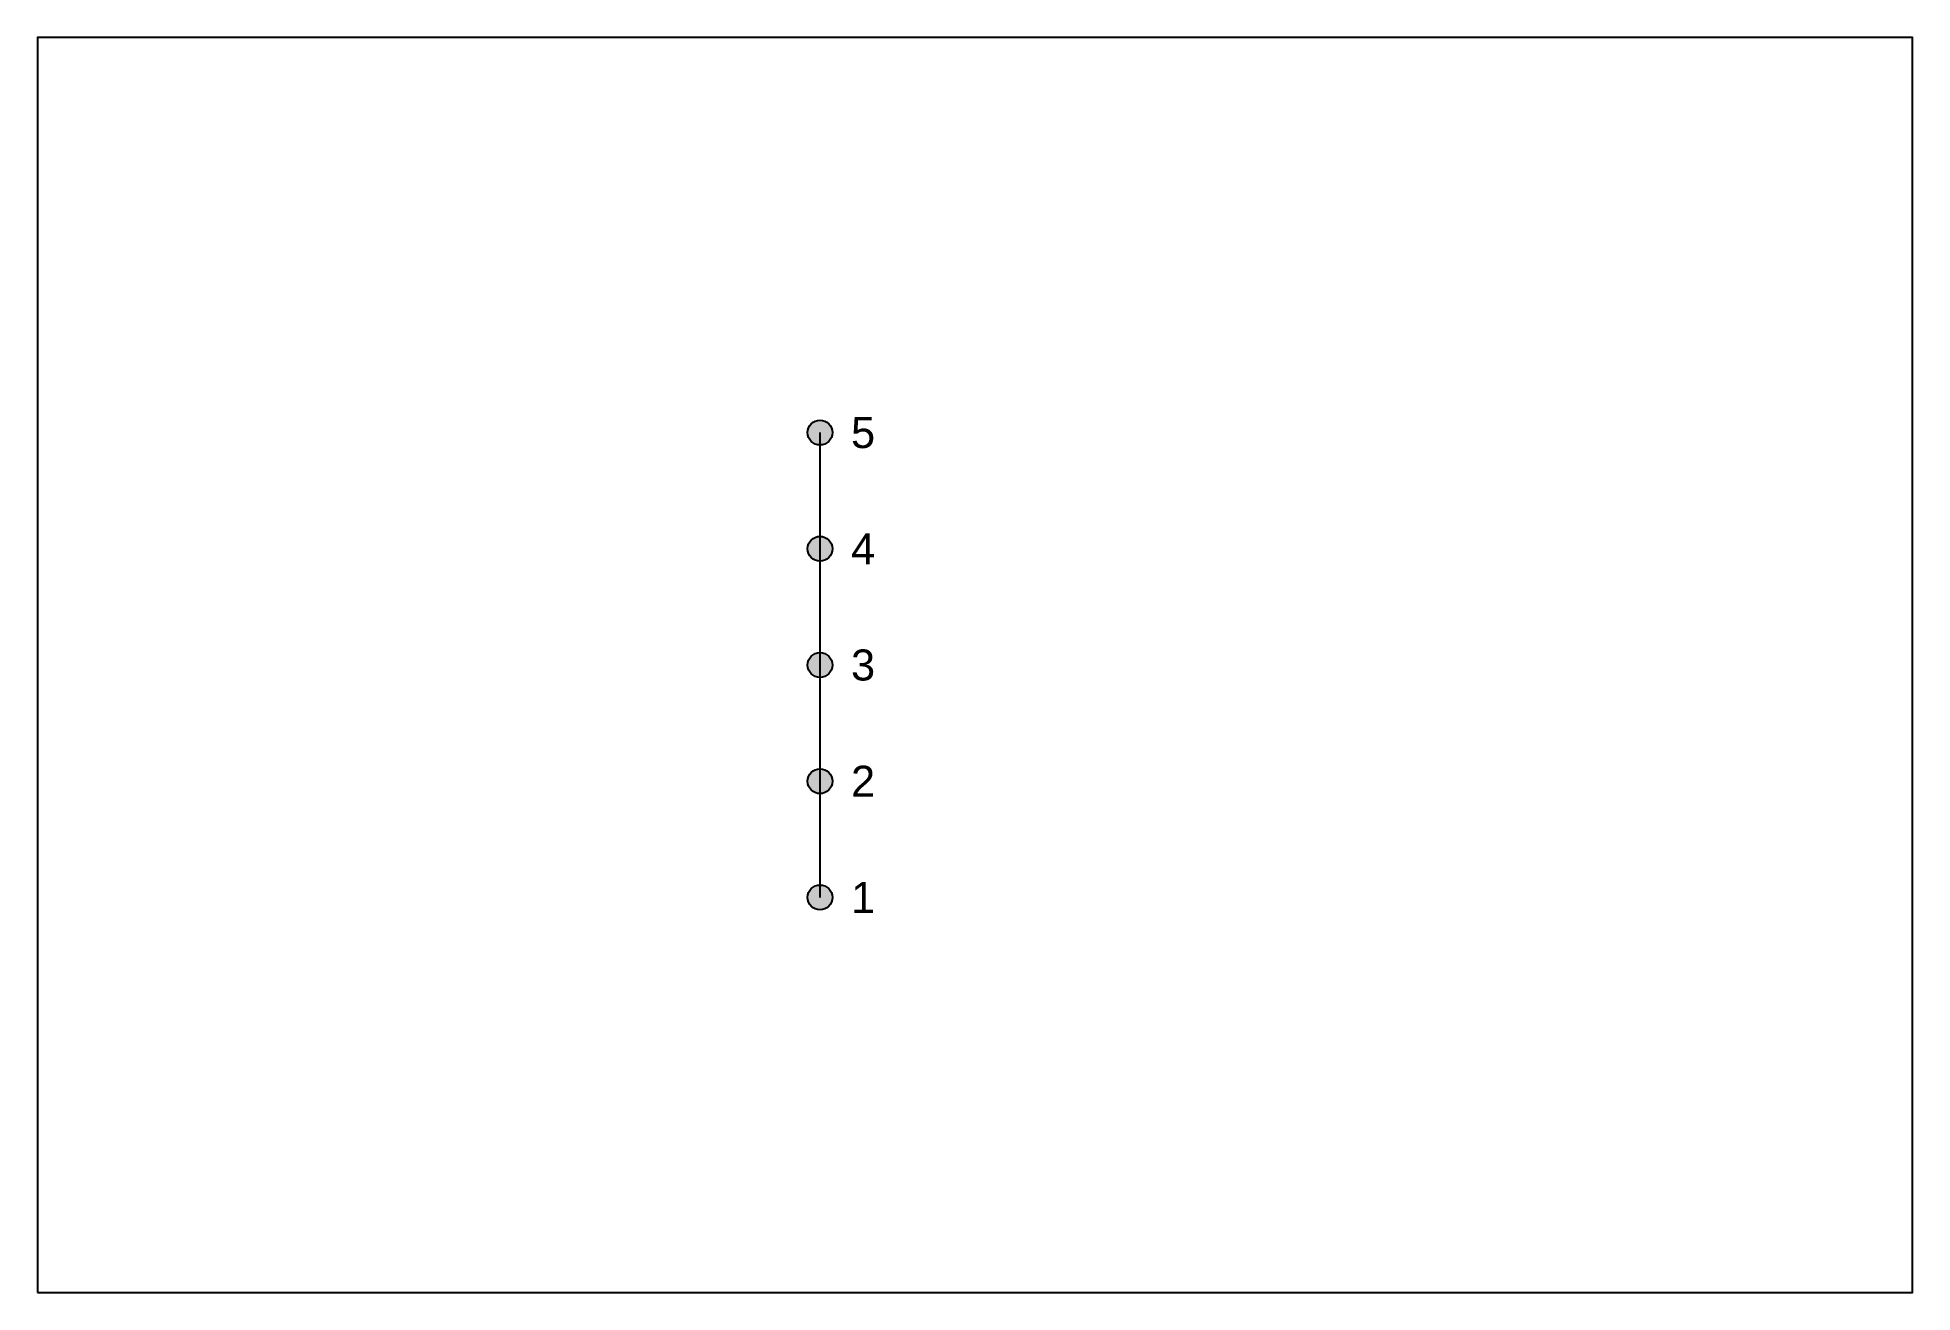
# Model space of a CAD drawing. Header units: inches. Extents: x -5 to 1205, y -5 to 805.
import ezdxf
from ezdxf.enums import TextEntityAlignment as Align

# ---------------------------------------------------------------- set-up
doc = ezdxf.new("R2010")
doc.units = ezdxf.units.IN
doc.header["$MEASUREMENT"] = 0
doc.styles.get("Standard").update_dxf_attribs({"font": 'arial.ttf'})

msp = doc.modelspace()

# ---------------------------------------------------------------- hatches: boundary and pattern name
h = msp.add_hatch(color=255)
edge = h.paths.add_edge_path()
edge.add_arc((500, 550), 8, 0, 360)
h = msp.add_hatch(color=255)
edge = h.paths.add_edge_path()
edge.add_arc((500, 475), 8, 0, 360)
h = msp.add_hatch(color=255)
edge = h.paths.add_edge_path()
edge.add_arc((500, 400), 8, 0, 360)
h = msp.add_hatch(color=255)
edge = h.paths.add_edge_path()
edge.add_arc((500, 325), 8, 0, 360)
h = msp.add_hatch(color=255)
edge = h.paths.add_edge_path()
edge.add_arc((500, 250), 8, 0, 360)

# ---------------------------------------------------------------- linework, layer by layer
msp.add_line((500, 250), (500, 550))
msp.add_lwpolyline([(-5, -5), (1205, -5), (1205, 805), (-5, 805)], close=True)
for centre in [(500, 550), (500, 475), (500, 400), (500, 325), (500, 250)]:
    msp.add_circle(centre, 8)

# ---------------------------------------------------------------- texts
for s, p in [('5', (520, 550)), ('4', (520, 475)), ('3', (520, 400)), ('2', (520, 325)), ('1', (520, 250))]:
    msp.add_text(s, height=20).set_placement(p, align=Align.MIDDLE_LEFT)

doc.saveas('drawing.dxf')
